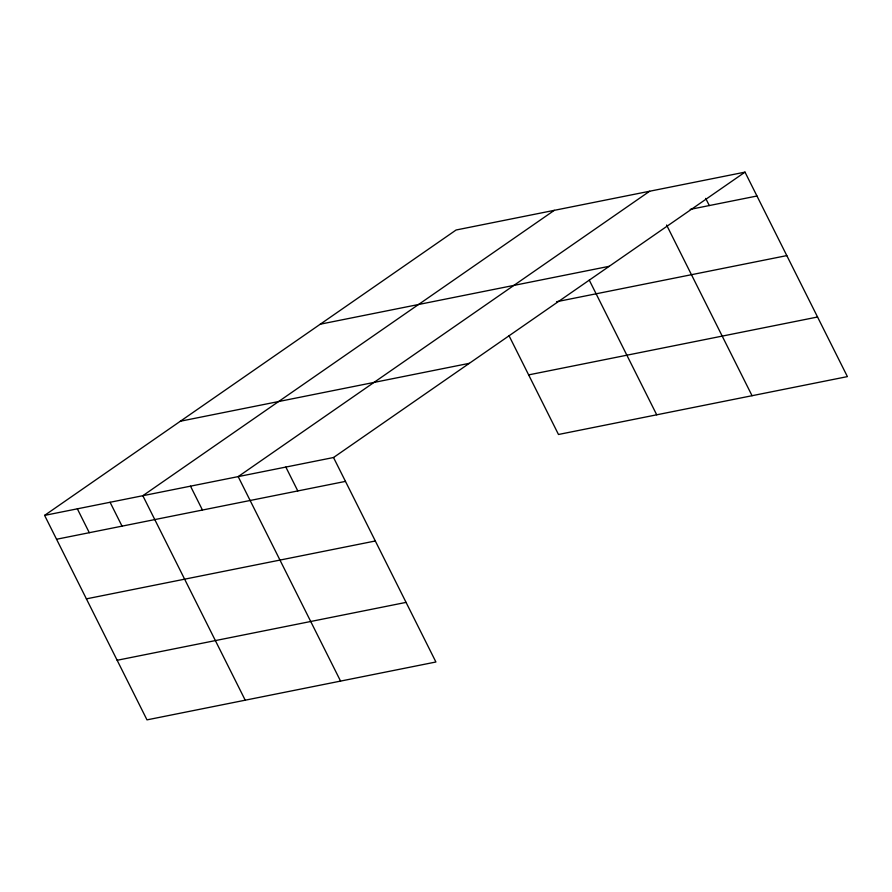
<?xml version="1.0" encoding="UTF-8"?>
<svg xmlns="http://www.w3.org/2000/svg" width="892" height="892" viewBox="0 0 892 892"><rect width="100%" height="100%" fill="white"/><g stroke="black" fill="none" stroke-linecap="round" stroke-linejoin="round"><path stroke-width="1.34" d="M44.6 515.386L333.519 457.518L435.909 661.998L146.99 719.866L44.6 515.386L456.091 230.002L745.01 172.134L847.4 376.614L558.481 434.482L508.964 335.582M554.322 210.334L142.832 495.707L245.222 700.187M649.666 191.234L238.175 476.618L340.566 681.098M333.519 457.518L745.01 172.134M690.218 209.375L756.962 196.006M320.295 324.186L609.214 266.307M556.552 301.73L786.8 255.603M180.396 421.214L469.303 363.334M528.644 374.885L817.551 317.006M56.553 539.259L345.472 481.39M86.401 598.855L375.309 540.987M117.153 660.27L406.061 602.39M705.706 198.392L709.285 205.55M666.592 225.029L752.056 395.713M589.278 280.144L656.713 414.802M285.841 467.062L297.794 490.935M190.498 486.162L202.451 510.034M110.084 502.274L122.037 526.146M77.348 508.83L89.3 532.702"/></g></svg>
